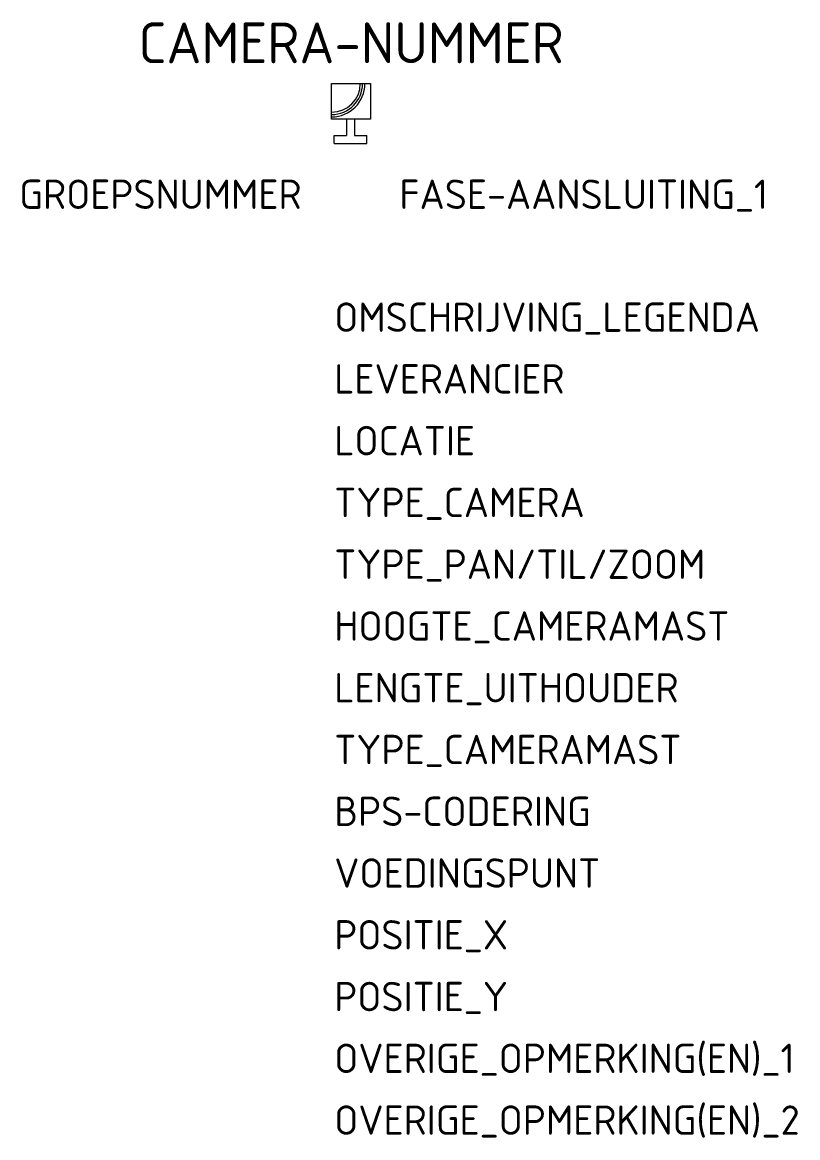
# Model space of a CAD drawing. Extents: x -19.1 to 28.4, y -60.9 to 7.4.
import ezdxf
from ezdxf.enums import TextEntityAlignment as Align

# ---------------------------------------------------------------- set-up
doc = ezdxf.new("R2010")
doc.units = 0
doc.header["$LTSCALE"] = 10
doc.header["$MEASUREMENT"] = 0
doc.layers.get('0').update_dxf_attribs({"linetype": 'CONTINUOUS'})
doc.layers.add('N-WE-KL-MONITORING-T18', color=1, linetype='CONTINUOUS', lineweight=18)
doc.layers.add('N-WE-KL-MONITORING-T25', color=7, linetype='CONTINUOUS', lineweight=25)
doc.styles.add('NLCS-ISO', font='NLCS-ISO.ttf')

msp = doc.modelspace()

# ---------------------------------------------------------------- linework, layer by layer
for p, q in [((0.75, 1.5), (0.75, 0.5)), ((1.25, 1.5), (1.25, 0.5)), ((0, 0), (0, 0.5)), ((0, 0.5), (0.75, 0.5)), ((0, 0), (2, 0)), ((1.25, 0.5), (2, 0.5)), ((2, 0), (2, 0.5))]:
    msp.add_line(p, q)
at = {"flags": 128}
msp.add_lwpolyline([(2.23, 3.679), (2.23, 1.509), (-0.159, 1.509), (-0.159, 3.679), (2.23, 3.679)], dxfattribs=at)
for radius in [1.754, 2.041, 1.898]:
    msp.add_arc((-0.159, 3.679), radius, 270, 0)

# ---------------------------------------------------------------- texts
at = {"layer": 'N-WE-KL-MONITORING-T18', "linetype": 'ByBlock', "style": 'NLCS-ISO'}
msp.add_attdef('GROEPSNUMMER', text='', height=1.8, dxfattribs=at).set_placement((-2, -4), align=Align.RIGHT)
msp.add_attdef('FASE-AANSLUITING_1', (4, -4), '', height=1.8, dxfattribs=at)
at = {"layer": 'N-WE-KL-MONITORING-T18', "linetype": 'ByBlock', "style": 'NLCS-ISO', "flags": 1}
for tag, p, s in [('OMSCHRIJVING_LEGENDA', (0, -11.53), 'snelheidhandhavingscamera type ...'), ('LEVERANCIER', (0, -15.314), ''), ('LOCATIE', (0, -19.099), ''), ('TYPE_CAMERA', (0, -22.883), 'TIB ULTRA'), ('TYPE_PAN/TIL/ZOOM', (0, -26.668), 'PTZ'), ('HOOGTE_CAMERAMAST', (0, -30.452), '16m'), ('LENGTE_UITHOUDER', (0, -34.237), '1m'), ('TYPE_CAMERAMAST', (0, -38.021), 'CVK 16.0 PT159-VPL406'), ('BPS-CODERING', (0, -41.806), ''), ('VOEDINGSPUNT', (0, -45.59), ''), ('POSITIE_X', (0, -49.375), ''), ('POSITIE_Y', (0, -53.159), ''), ('OVERIGE_OPMERKING(EN)_1', (0, -56.944), ''), ('OVERIGE_OPMERKING(EN)_2', (0, -60.728), '')]:
    msp.add_attdef(tag, p, s, height=1.8, dxfattribs=at)
at = {"layer": 'N-WE-KL-MONITORING-T25', "linetype": 'ByBlock', "style": 'NLCS-ISO'}
msp.add_attdef('CAMERA-NUMMER', text='', height=2.5, dxfattribs=at).set_placement((1.036, 6.179), align=Align.MIDDLE)

doc.saveas('drawing.dxf')
